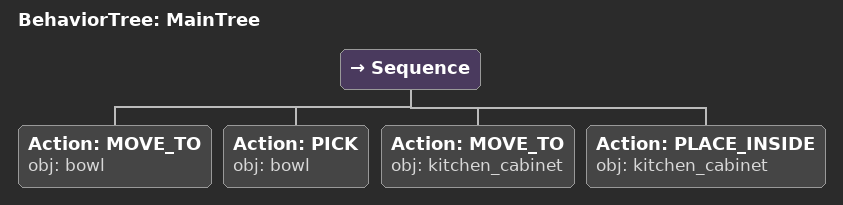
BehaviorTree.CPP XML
<root main_tree_to_execute="MainTree">
  <BehaviorTree ID="MainTree">
    <Sequence>
      <!-- Move to bowl -->
      <Action ID="MOVE_TO" obj="bowl" />
      <!-- Pick bowl -->
      <Action ID="PICK" obj="bowl" />
      <!-- Move to kitchen_cabinet -->
      <Action ID="MOVE_TO" obj="kitchen_cabinet" />
      <!-- Place inside kitchen_cabinet -->
      <Action ID="PLACE_INSIDE" obj="kitchen_cabinet" />
    </Sequence>
  </BehaviorTree>
</root>
